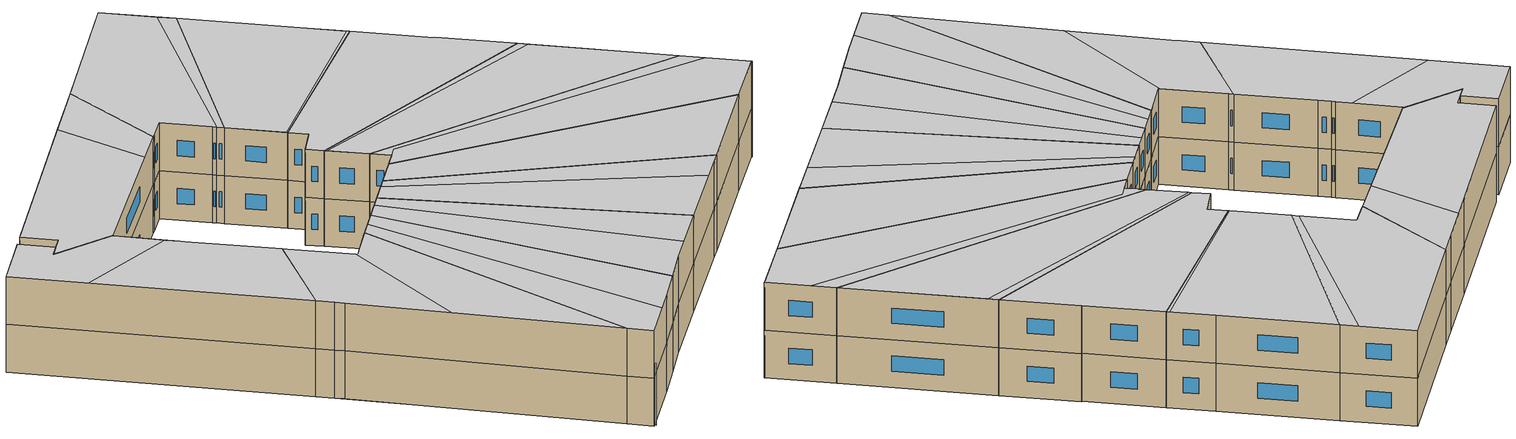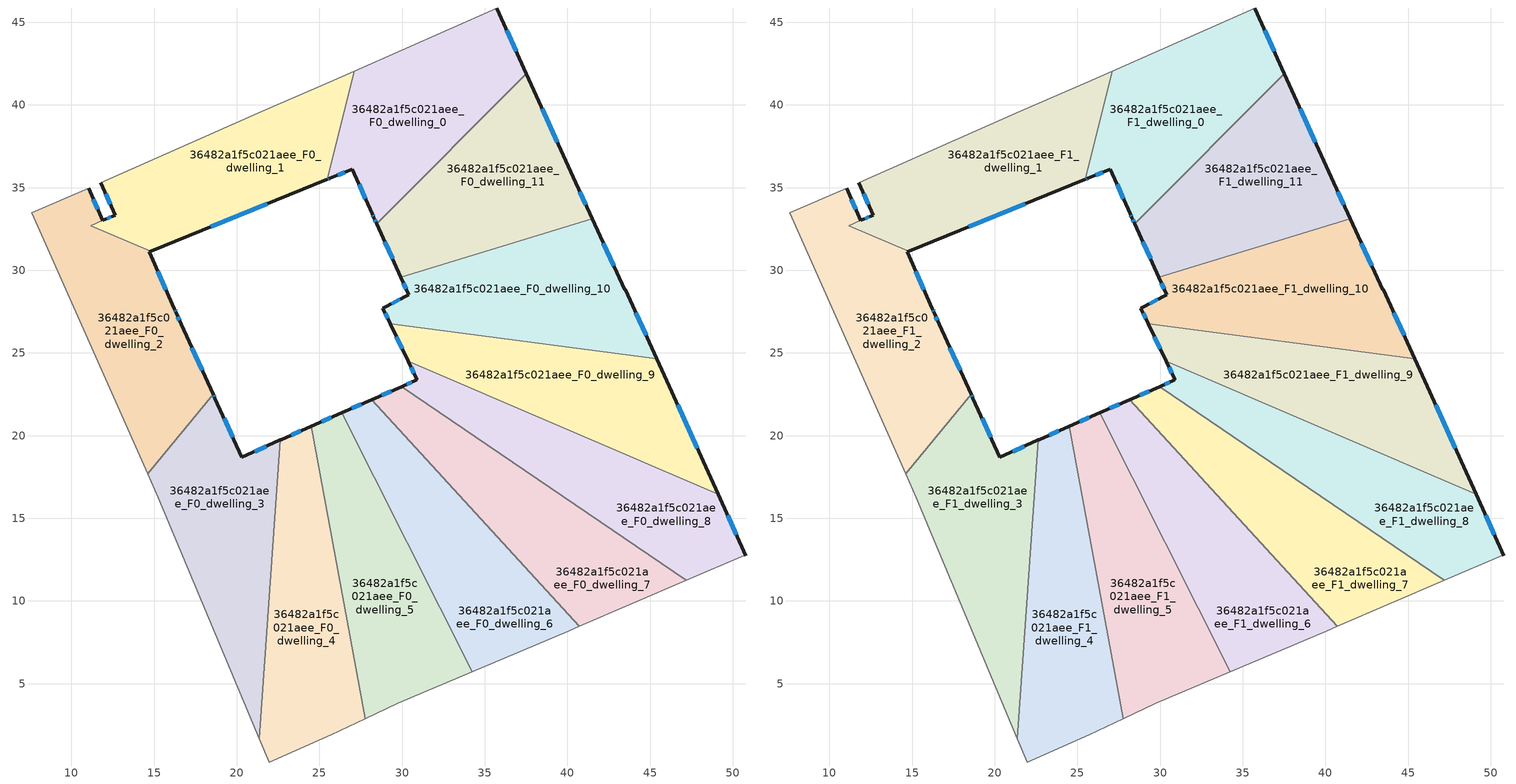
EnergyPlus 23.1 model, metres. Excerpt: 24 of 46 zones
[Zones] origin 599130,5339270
36482a1f5c021aee_F0_dwelling_0
 floor ground (EU_floor_Construction): 35.72,45.86 37.52,41.9 28.47,32.82 28.3,33.19 28.2,33.42 26.99,36.12 25.64,35.57 25.46,35.49 27.1,42.04 z0
 wall outside (EU_wall_Construction): 37.52,41.9 35.72,45.86 / 25.46,35.49 25.64,35.57 26.99,36.12 28.2,33.42 28.3,33.19 28.47,32.82 z0:3
 wall to 36482a1f5c021aee_F0_dwelling_11 (EU_wall_Construction): 28.47,32.82 37.52,41.9 z0:3
 wall to 36482a1f5c021aee_F0_dwelling_1 (EU_wall_Construction): 27.1,42.04 25.46,35.49 z0:3
 wall adiabatic (EU_wall_Construction): 35.72,45.86 27.1,42.04 z0:3
 window (EU_Window_Construction): 36.91,43.25 36.33,44.52 / 28.36,33.07 28.41,32.95 / 28.23,33.34 28.27,33.27 / 27.4,35.2 27.79,34.34 / 26.1,35.75 26.53,35.93 / 25.52,35.52 25.58,35.54 z1.02:1.98
36482a1f5c021aee_F0_dwelling_1
 floor ground (EU_floor_Construction): 27.1,42.04 25.46,35.49 14.79,31.15 11.17,32.69 11.91,33.01 12.65,33.33 11.78,35.31 21.56,39.61 25.6,41.38 z0
 wall outside (EU_wall_Construction): 14.79,31.15 25.46,35.49 / 11.78,35.31 12.65,33.33 11.91,33.01 z0:3
 wall adiabatic (EU_wall_Construction): 27.1,42.04 25.6,41.38 21.56,39.61 11.78,35.31 z0:3
 wall to 36482a1f5c021aee_F0_dwelling_2 (EU_wall_Construction): 11.9,33.01 11.17,32.69 14.79,31.15 z0:3
 window (EU_Window_Construction): 18.42,32.63 21.83,34.01 / 12.39,33.23 12.16,33.12 / 12.08,34.64 12.35,34.01 z1.02:1.98
36482a1f5c021aee_F0_dwelling_10
 floor ground (EU_floor_Construction): 41.51,33.1 43.46,28.83 43.5,28.86 45.41,24.65 29.29,26.76 28.84,27.71 30.41,28.51 29.92,29.59 z0
 wall outside (EU_wall_Construction): 45.41,24.65 43.5,28.86 43.46,28.83 41.51,33.1 / 29.92,29.59 30.41,28.51 28.84,27.71 29.29,26.76 z0:3
 wall to 36482a1f5c021aee_F0_dwelling_9 (EU_wall_Construction): 29.29,26.76 45.41,24.65 z0:3
 wall to 36482a1f5c021aee_F0_dwelling_11 (EU_wall_Construction): 41.51,33.1 29.92,29.59 z0:3
 window (EU_Window_Construction): 44.76,26.08 44.15,27.43 / 28.99,27.39 29.13,27.09 / 29.87,28.24 29.37,27.98 / 30.09,29.22 30.24,28.88 / 42.8,30.29 42.17,31.65 z1.02:1.98
36482a1f5c021aee_F0_dwelling_11
 floor ground (EU_floor_Construction): 37.52,41.9 40.37,35.61 41.51,33.1 29.92,29.59 28.47,32.82 z0
 wall outside (EU_wall_Construction): 28.47,32.82 29.92,29.59 / 41.51,33.1 40.37,35.61 37.52,41.9 z0:3
 window (EU_Window_Construction): 28.96,31.72 29.43,30.69 / 39.4,37.75 38.49,39.76 / 41.12,33.96 40.76,34.76 z1.02:1.98
36482a1f5c021aee_F0_dwelling_2
 floor ground (EU_floor_Construction): 14.79,31.14 14.72,31.11 16.24,27.66 16.34,27.43 16.64,26.75 18.57,22.51 14.61,17.68 7.59,33.47 11.04,34.98 11.9,33.01 11.17,32.69 z0
 wall outside (EU_wall_Construction): 11.9,33.01 11.04,34.98 / 18.57,22.51 16.64,26.75 16.34,27.43 16.24,27.66 14.72,31.11 14.79,31.14 z0:3
 wall adiabatic (EU_wall_Construction): 11.04,34.98 7.59,33.47 14.61,17.68 z0:3
 wall to 36482a1f5c021aee_F0_dwelling_3 (EU_wall_Construction): 14.61,17.68 18.57,22.51 z0:3
 window (EU_Window_Construction): 11.61,33.68 11.33,34.31 / 15.72,28.84 15.24,29.94 / 16.3,27.51 16.27,27.59 / 16.54,26.98 16.44,27.2 / 17.91,23.96 17.3,25.31 z1.02:1.98
36482a1f5c021aee_F0_dwelling_3
 floor ground (EU_floor_Construction): 22.63,19.74 21.37,1.68 15.26,16.23 15.04,16.72 14.61,17.68 18.57,22.51 18.69,22.26 20.31,18.69 22.57,19.71 z0
 wall outside (EU_wall_Construction): 22.63,19.74 22.57,19.71 20.31,18.69 18.69,22.26 18.57,22.51 z0:3
 wall adiabatic (EU_wall_Construction): 14.61,17.68 15.04,16.72 15.26,16.23 21.37,1.68 z0:3
 wall to 36482a1f5c021aee_F0_dwelling_4 (EU_wall_Construction): 21.37,1.68 22.63,19.74 z0:3
 window (EU_Window_Construction): 18.65,22.35 18.61,22.43 / 19.76,19.9 19.24,21.05 / 21.8,19.36 21.08,19.04 z1.02:1.98
36482a1f5c021aee_F0_dwelling_4
 floor ground (EU_floor_Construction): 24.51,20.57 27.77,2.87 25.73,1.91 21.96,0.26 21.37,1.68 22.63,19.74 22.68,19.76 z0
 wall outside (EU_wall_Construction): 24.51,20.57 22.68,19.76 22.63,19.74 z0:3
 wall to 36482a1f5c021aee_F0_dwelling_5 (EU_wall_Construction): 27.77,2.87 24.51,20.57 z0:3
 wall adiabatic (EU_wall_Construction): 21.37,1.68 21.96,0.26 25.73,1.91 27.77,2.87 z0:3
 window (EU_Window_Construction): 23.89,20.29 23.3,20.03 z1.02:1.98
36482a1f5c021aee_F0_dwelling_5
 floor ground (EU_floor_Construction): 26.34,21.37 34.24,5.71 29.75,3.8 27.77,2.87 24.51,20.57 z0
 wall outside (EU_wall_Construction): 26.34,21.37 24.51,20.57 z0:3
 wall to 36482a1f5c021aee_F0_dwelling_6 (EU_wall_Construction): 34.24,5.71 26.34,21.37 z0:3
 wall adiabatic (EU_wall_Construction): 27.77,2.87 29.75,3.8 34.24,5.71 z0:3
 window (EU_Window_Construction): 25.72,21.1 25.13,20.84 z1.02:1.98
36482a1f5c021aee_F0_dwelling_6
 floor ground (EU_floor_Construction): 28.16,22.17 40.72,8.47 40.05,8.18 34.24,5.71 26.34,21.37 z0
 wall outside (EU_wall_Construction): 28.16,22.17 26.34,21.37 z0:3
 wall to 36482a1f5c021aee_F0_dwelling_7 (EU_wall_Construction): 40.72,8.47 28.16,22.17 z0:3
 wall adiabatic (EU_wall_Construction): 34.24,5.71 40.05,8.18 40.72,8.47 z0:3
 window (EU_Window_Construction): 27.54,21.9 26.96,21.64 z1.02:1.98
36482a1f5c021aee_F0_dwelling_7
 floor ground (EU_floor_Construction): 47.19,11.25 40.72,8.47 28.16,22.17 29.97,22.96 z0
 wall outside (EU_wall_Construction): 29.97,22.96 28.16,22.17 z0:3
 wall to 36482a1f5c021aee_F0_dwelling_8 (EU_wall_Construction): 47.19,11.25 29.97,22.96 z0:3
 wall adiabatic (EU_wall_Construction): 40.72,8.47 47.19,11.25 z0:3
 window (EU_Window_Construction): 29.35,22.69 28.78,22.44 z1.02:1.98
36482a1f5c021aee_F0_dwelling_8
 floor ground (EU_floor_Construction): 49.12,16.44 50.8,12.75 50.72,12.76 47.19,11.25 29.97,22.96 30.9,23.37 30.88,23.41 30.37,24.49 z0
 wall outside (EU_wall_Construction): 30.37,24.49 30.88,23.41 30.9,23.37 29.97,22.96 / 50.8,12.75 49.12,16.44 z0:3
 wall adiabatic (EU_wall_Construction): 47.19,11.25 50.72,12.76 50.8,12.75 z0:3
 wall to 36482a1f5c021aee_F0_dwelling_9 (EU_wall_Construction): 49.12,16.44 30.37,24.49 z0:3
 window (EU_Window_Construction): 30.58,23.23 30.29,23.1 / 30.54,24.12 30.71,23.78 / 50.23,14 49.69,15.18 z1.02:1.98
36482a1f5c021aee_F0_dwelling_9
 floor ground (EU_floor_Construction): 45.41,24.65 49.12,16.44 30.37,24.49 29.29,26.76 z0
 wall outside (EU_wall_Construction): 29.29,26.76 30.37,24.49 / 49.12,16.44 45.41,24.65 z0:3
 window (EU_Window_Construction): 29.66,25.99 30,25.26 / 47.86,19.24 46.67,21.86 z1.02:1.98
36482a1f5c021aee_F1_dwelling_0
 floor to 36482a1f5c021aee_F0_dwelling_0 (EU_floor_Construction): 35.72,45.86 37.52,41.9 28.47,32.82 28.3,33.19 28.2,33.42 26.99,36.12 25.64,35.57 25.46,35.49 27.1,42.04 z3
 wall outside (EU_wall_Construction): 37.52,41.9 35.72,45.86 / 25.46,35.49 25.64,35.57 26.99,36.12 28.2,33.42 28.3,33.19 28.47,32.82 z3:6
 wall to 36482a1f5c021aee_F1_dwelling_11 (EU_wall_Construction): 28.47,32.82 37.52,41.9 z3:6
 wall to 36482a1f5c021aee_F1_dwelling_1 (EU_wall_Construction): 27.1,42.04 25.46,35.49 z3:6
 wall adiabatic (EU_wall_Construction): 35.72,45.86 27.1,42.04 z3:6
 window (EU_Window_Construction): 36.91,43.25 36.33,44.52 / 28.36,33.07 28.41,32.95 / 28.23,33.34 28.27,33.27 / 27.4,35.2 27.79,34.34 / 26.1,35.75 26.53,35.93 / 25.52,35.52 25.58,35.54 z4.02:4.98
 ceiling to 36482a1f5c021aee_F2_dwelling_10 (EU_floor_Construction): 28.31,33.18 37.07,42.89 35.72,45.86 27.1,42.04 25.47,35.5 26.99,36.12 28.2,33.42 28.3,33.19 z6
 ceiling to 36482a1f5c021aee_F2_dwelling_9 (EU_floor_Construction): 28.47,32.82 37.52,41.9 37.07,42.89 28.31,33.18 z6
36482a1f5c021aee_F1_dwelling_1
 floor to 36482a1f5c021aee_F0_dwelling_1 (EU_floor_Construction): 27.1,42.04 25.46,35.49 14.79,31.15 11.17,32.69 11.91,33.01 12.65,33.33 11.78,35.31 21.56,39.61 25.6,41.38 z3
 wall outside (EU_wall_Construction): 14.79,31.15 25.46,35.49 / 11.78,35.31 12.65,33.33 11.91,33.01 z3:6
 wall adiabatic (EU_wall_Construction): 27.1,42.04 25.6,41.38 21.56,39.61 11.78,35.31 z3:6
 wall to 36482a1f5c021aee_F1_dwelling_2 (EU_wall_Construction): 11.9,33.01 11.17,32.69 14.79,31.15 z3:6
 window (EU_Window_Construction): 18.42,32.63 21.83,34.01 / 12.39,33.23 12.16,33.12 / 12.08,34.64 12.35,34.01 z4.02:4.98
 ceiling to 36482a1f5c021aee_F2_dwelling_0 (EU_floor_Construction): 23.22,34.58 23.22,40.34 21.56,39.61 11.78,35.31 12.65,33.34 11.91,33.01 11.17,32.69 14.79,31.15 z6
 ceiling to 36482a1f5c021aee_F2_dwelling_10 (EU_floor_Construction): 25.47,35.5 27.1,42.04 25.6,41.38 23.22,40.34 23.22,34.58 z6
36482a1f5c021aee_F1_dwelling_10
 floor to 36482a1f5c021aee_F0_dwelling_10 (EU_floor_Construction): 41.51,33.1 43.46,28.83 43.5,28.86 45.41,24.65 29.29,26.76 28.84,27.71 30.41,28.51 29.92,29.59 z3
 wall outside (EU_wall_Construction): 45.41,24.65 43.5,28.86 43.46,28.83 41.51,33.1 / 29.92,29.59 30.41,28.51 28.84,27.71 29.29,26.76 z3:6
 wall to 36482a1f5c021aee_F1_dwelling_9 (EU_wall_Construction): 29.29,26.76 45.41,24.65 z3:6
 wall to 36482a1f5c021aee_F1_dwelling_11 (EU_wall_Construction): 41.51,33.1 29.92,29.59 z3:6
 window (EU_Window_Construction): 44.76,26.08 44.15,27.43 / 28.99,27.39 29.13,27.09 / 29.87,28.24 29.37,27.98 / 30.09,29.22 30.24,28.88 / 42.8,30.29 42.17,31.65 z4.02:4.98
 ceiling to 36482a1f5c021aee_F2_dwelling_8 (EU_floor_Construction): 45.4,24.65 43.5,28.86 43.46,28.83 41.51,33.1 29.92,29.59 30.41,28.51 28.84,27.72 29.29,26.76 z6
36482a1f5c021aee_F1_dwelling_11
 floor to 36482a1f5c021aee_F0_dwelling_11 (EU_floor_Construction): 37.52,41.9 40.37,35.61 41.51,33.1 29.92,29.59 28.47,32.82 z3
 wall outside (EU_wall_Construction): 28.47,32.82 29.92,29.59 / 41.51,33.1 40.37,35.61 37.52,41.9 z3:6
 window (EU_Window_Construction): 28.96,31.72 29.43,30.69 / 39.4,37.75 38.49,39.76 / 41.12,33.96 40.76,34.76 z4.02:4.98
 ceiling to 36482a1f5c021aee_F2_dwelling_9 (EU_floor_Construction): 41.43,33.29 40.37,35.61 37.52,41.9 28.47,32.82 29.89,29.66 z6
 ceiling to 36482a1f5c021aee_F2_dwelling_8 (EU_floor_Construction): 41.51,33.1 41.43,33.29 29.89,29.66 29.92,29.59 z6
36482a1f5c021aee_F1_dwelling_2
 floor to 36482a1f5c021aee_F0_dwelling_2 (EU_floor_Construction): 14.79,31.14 14.72,31.11 16.24,27.66 16.34,27.43 16.64,26.75 18.57,22.51 14.61,17.68 7.59,33.47 11.04,34.98 11.9,33.01 11.17,32.69 z3
 wall outside (EU_wall_Construction): 11.9,33.01 11.04,34.98 / 18.57,22.51 16.64,26.75 16.34,27.43 16.24,27.66 14.72,31.11 14.79,31.14 z3:6
 wall adiabatic (EU_wall_Construction): 11.04,34.98 7.59,33.47 14.61,17.68 z3:6
 wall to 36482a1f5c021aee_F1_dwelling_3 (EU_wall_Construction): 14.61,17.68 18.57,22.51 z3:6
 window (EU_Window_Construction): 11.61,33.68 11.33,34.31 / 15.72,28.84 15.24,29.94 / 16.3,27.51 16.27,27.59 / 16.54,26.98 16.44,27.2 / 17.91,23.96 17.3,25.31 z4.02:4.98
 ceiling to 36482a1f5c021aee_F2_dwelling_1 (EU_floor_Construction): 14.61,17.68 18.57,22.51 16.64,26.75 16.34,27.43 16.24,27.66 15.88,28.48 9.46,29.28 z6
 ceiling to 36482a1f5c021aee_F2_dwelling_0 (EU_floor_Construction): 15.88,28.48 14.72,31.11 14.79,31.14 11.17,32.69 11.9,33.01 11.04,34.98 7.6,33.47 9.46,29.28 z6
36482a1f5c021aee_F1_dwelling_3
 floor to 36482a1f5c021aee_F0_dwelling_3 (EU_floor_Construction): 22.63,19.74 21.37,1.68 15.26,16.23 15.04,16.72 14.61,17.68 18.57,22.51 18.69,22.26 20.31,18.69 22.57,19.71 z3
 wall outside (EU_wall_Construction): 22.63,19.74 22.57,19.71 20.31,18.69 18.69,22.26 18.57,22.51 z3:6
 wall adiabatic (EU_wall_Construction): 14.61,17.68 15.04,16.72 15.26,16.23 21.37,1.68 z3:6
 wall to 36482a1f5c021aee_F1_dwelling_4 (EU_wall_Construction): 21.37,1.68 22.63,19.74 z3:6
 window (EU_Window_Construction): 18.65,22.35 18.61,22.43 / 19.76,19.9 19.24,21.05 / 21.8,19.36 21.08,19.04 z4.02:4.98
 ceiling to 36482a1f5c021aee_F2_dwelling_2 (EU_floor_Construction): 21.37,1.68 22.63,19.74 22.57,19.71 20.31,18.69 20.29,18.75 17.59,10.68 z6
 ceiling to 36482a1f5c021aee_F2_dwelling_1 (EU_floor_Construction): 17.59,10.68 20.29,18.75 18.69,22.26 18.57,22.51 14.61,17.68 15.04,16.72 15.26,16.23 z6
36482a1f5c021aee_F1_dwelling_4
 floor to 36482a1f5c021aee_F0_dwelling_4 (EU_floor_Construction): 24.51,20.57 27.77,2.87 25.73,1.91 21.96,0.26 21.37,1.68 22.63,19.74 22.68,19.76 z3
 wall outside (EU_wall_Construction): 24.51,20.57 22.68,19.76 22.63,19.74 z3:6
 wall to 36482a1f5c021aee_F1_dwelling_5 (EU_wall_Construction): 27.77,2.87 24.51,20.57 z3:6
 wall adiabatic (EU_wall_Construction): 21.37,1.68 21.96,0.26 25.73,1.91 27.77,2.87 z3:6
 window (EU_Window_Construction): 23.89,20.29 23.3,20.03 z4.02:4.98
 ceiling to 36482a1f5c021aee_F2_dwelling_3 (EU_floor_Construction): 27.77,2.87 24.51,20.57 23.56,20.15 24.4,1.33 25.73,1.91 z6
 ceiling to 36482a1f5c021aee_F2_dwelling_2 (EU_floor_Construction): 24.4,1.33 23.56,20.15 22.68,19.76 22.63,19.74 21.37,1.68 21.96,0.26 z6
36482a1f5c021aee_F1_dwelling_5
 floor to 36482a1f5c021aee_F0_dwelling_5 (EU_floor_Construction): 26.34,21.37 34.24,5.71 29.75,3.8 27.77,2.87 24.51,20.57 z3
 wall outside (EU_wall_Construction): 26.34,21.37 24.51,20.57 z3:6
 wall to 36482a1f5c021aee_F1_dwelling_6 (EU_wall_Construction): 34.24,5.71 26.34,21.37 z3:6
 wall adiabatic (EU_wall_Construction): 27.77,2.87 29.75,3.8 34.24,5.71 z3:6
 window (EU_Window_Construction): 25.72,21.1 25.13,20.84 z4.02:4.98
 ceiling to 36482a1f5c021aee_F2_dwelling_3 (EU_floor_Construction): 31.42,4.51 25.55,21.02 24.51,20.57 27.77,2.87 29.75,3.8 z6
 ceiling to 36482a1f5c021aee_F2_dwelling_4 (EU_floor_Construction): 34.24,5.71 26.34,21.37 25.55,21.02 31.42,4.51 z6
36482a1f5c021aee_F1_dwelling_6
 floor to 36482a1f5c021aee_F0_dwelling_6 (EU_floor_Construction): 28.16,22.17 40.72,8.47 40.05,8.18 34.24,5.71 26.34,21.37 z3
 wall outside (EU_wall_Construction): 28.16,22.17 26.34,21.37 z3:6
 wall to 36482a1f5c021aee_F1_dwelling_7 (EU_wall_Construction): 40.72,8.47 28.16,22.17 z3:6
 wall adiabatic (EU_wall_Construction): 34.24,5.71 40.05,8.18 40.72,8.47 z3:6
 window (EU_Window_Construction): 27.54,21.9 26.96,21.64 z4.02:4.98
 ceiling to 36482a1f5c021aee_F2_dwelling_4 (EU_floor_Construction): 38.5,7.52 27.54,21.9 26.34,21.37 34.24,5.71 z6
 ceiling to 36482a1f5c021aee_F2_dwelling_5 (EU_floor_Construction): 40.05,8.18 40.72,8.47 28.16,22.17 27.54,21.9 38.5,7.52 z6
36482a1f5c021aee_F1_dwelling_7
 floor to 36482a1f5c021aee_F0_dwelling_7 (EU_floor_Construction): 47.19,11.25 40.72,8.47 28.16,22.17 29.97,22.96 z3
 wall outside (EU_wall_Construction): 29.97,22.96 28.16,22.17 z3:6
 wall to 36482a1f5c021aee_F1_dwelling_8 (EU_wall_Construction): 47.19,11.25 29.97,22.96 z3:6
 wall adiabatic (EU_wall_Construction): 40.72,8.47 47.19,11.25 z3:6
 window (EU_Window_Construction): 29.35,22.69 28.78,22.44 z4.02:4.98
 ceiling adiabatic (EU_roof_Construction): 47.19,11.25 29.97,22.96 28.16,22.17 40.72,8.47 z6
36482a1f5c021aee_F1_dwelling_8
 floor to 36482a1f5c021aee_F0_dwelling_8 (EU_floor_Construction): 49.12,16.44 50.8,12.75 50.72,12.76 47.19,11.25 29.97,22.96 30.9,23.37 30.88,23.41 30.37,24.49 z3
 wall outside (EU_wall_Construction): 30.37,24.49 30.88,23.41 30.9,23.37 29.97,22.96 / 50.8,12.75 49.12,16.44 z3:6
 wall adiabatic (EU_wall_Construction): 47.19,11.25 50.72,12.76 50.8,12.75 z3:6
 wall to 36482a1f5c021aee_F1_dwelling_9 (EU_wall_Construction): 49.12,16.44 30.37,24.49 z3:6
 window (EU_Window_Construction): 30.58,23.23 30.29,23.1 / 30.54,24.12 30.71,23.78 / 50.23,14 49.69,15.18 z4.02:4.98
 ceiling to 36482a1f5c021aee_F2_dwelling_6 (EU_floor_Construction): 50.8,12.75 49.72,15.12 31.54,23.66 29.99,22.95 47.19,11.25 50.72,12.76 z6
 ceiling to 36482a1f5c021aee_F2_dwelling_7 (EU_floor_Construction): 49.72,15.12 49.12,16.44 30.37,24.49 30.56,24.09 30.59,24.03 30.88,23.41 30.9,23.37 29.97,22.96 29.99,22.95 31.54,23.66 z6
36482a1f5c021aee_F1_dwelling_9
 floor to 36482a1f5c021aee_F0_dwelling_9 (EU_floor_Construction): 45.41,24.65 49.12,16.44 30.37,24.49 29.29,26.76 z3
 wall outside (EU_wall_Construction): 29.29,26.76 30.37,24.49 / 49.12,16.44 45.41,24.65 z3:6
 window (EU_Window_Construction): 29.66,25.99 30,25.26 / 47.86,19.24 46.67,21.86 z4.02:4.98
 ceiling to 36482a1f5c021aee_F2_dwelling_7 (EU_floor_Construction): 49.12,16.44 45.66,24.08 29.36,26.61 30.37,24.49 z6
 ceiling to 36482a1f5c021aee_F2_dwelling_8 (EU_floor_Construction): 45.66,24.08 45.4,24.65 29.29,26.76 29.36,26.61 z6
shading: 15.05,16.73 22.12,0.22 z0:3.9; 7.66,33.5 15.03,16.72 z0:5
[Building]
EU S2 Campaign: North Axis=0; Terrain=City; Solar Distribution=FullExterior
[Site:Location]
Vienna: Latitude=48; Longitude=16.5; Time Zone=1; Elevation=183
[SizingPeriod:WeatherFileDays]
AnnualSizingPeriod: Begin Month=1; Begin Day of Month=1; End Month=12; End Day of Month=31; Day of Week for Start Day=Monday; Use Weather File Daylight Saving Period=No; Use Weather File Rain and Snow Indicators=No
[MATERIAL]
EU_InternalMass_Material: Roughness=MediumRough; Thickness=0.1; Conductivity=1; Density=1800; Specific Heat=900; Thermal Absorptance=0.9; Solar Absorptance=0.7; Visible Absorptance=0.7
[MATERIAL:NOMASS] Roughness=MediumRough; Thermal Absorptance=0.9; Solar Absorptance=0.7; Visible Absorptance=0.7
Name | Thermal Resistance
EU_wall_NoMass | 0.942466
EU_roof_NoMass | 0.551687
EU_floor_NoMass | 0.66527
[WINDOWMATERIAL:SIMPLEGLAZINGSYSTEM]
EU_Window_SimpleGlazing: UFactor=2.03367; Solar Heat Gain Coefficient=0.65; Visible Transmittance=0.65
[CONSTRUCTION]
EU_wall_Construction: EU_wall_NoMass
EU_roof_Construction: EU_roof_NoMass
EU_floor_Construction: EU_floor_NoMass
EU_Window_Construction: EU_Window_SimpleGlazing
EU_InternalMass_Construction: EU_InternalMass_Material
[ZONE] Type=1; Multiplier=1; Ceiling Height=autocalculate; Floor Area=autocalculate; Part of Total Floor Area=Yes
Name | Volume
36482a1f5c021aee_F0_dwelling_0; 36482a1f5c021aee_F1_dwelling_0 | 232.51
36482a1f5c021aee_F0_dwelling_1; 36482a1f5c021aee_F1_dwelling_1 | 230.745
36482a1f5c021aee_F0_dwelling_10; 36482a1f5c021aee_F1_dwelling_10 | 237.542
36482a1f5c021aee_F0_dwelling_11; 36482a1f5c021aee_F1_dwelling_11 | 237.558
36482a1f5c021aee_F0_dwelling_2; 36482a1f5c021aee_F1_dwelling_2 | 241.824
36482a1f5c021aee_F0_dwelling_3; 36482a1f5c021aee_F1_dwelling_3 | 242.296
36482a1f5c021aee_F0_dwelling_4; 36482a1f5c021aee_F1_dwelling_4 | 240.293
36482a1f5c021aee_F0_dwelling_5; 36482a1f5c021aee_F1_dwelling_5 | 237.594
36482a1f5c021aee_F0_dwelling_6; 36482a1f5c021aee_F1_dwelling_6 | 237.552
36482a1f5c021aee_F0_dwelling_7; 36482a1f5c021aee_F1_dwelling_7 | 237.551
36482a1f5c021aee_F0_dwelling_8; 36482a1f5c021aee_F1_dwelling_8 | 237.578
36482a1f5c021aee_F0_dwelling_9; 36482a1f5c021aee_F1_dwelling_9 | 237.565
[INTERNALMASS] Construction=EU_InternalMass_Construction
Name | Zone or ZoneList | Surface Area
36482a1f5c021aee_F0_dwelling_0_EU_InternalMass | 36482a1f5c021aee_F0_dwelling_0 | 77.4988
36482a1f5c021aee_F0_dwelling_1_EU_InternalMass | 36482a1f5c021aee_F0_dwelling_1 | 76.941
36482a1f5c021aee_F0_dwelling_2_EU_InternalMass | 36482a1f5c021aee_F0_dwelling_2 | 80.6187
36482a1f5c021aee_F0_dwelling_3_EU_InternalMass | 36482a1f5c021aee_F0_dwelling_3 | 80.7756
36482a1f5c021aee_F0_dwelling_4_EU_InternalMass | 36482a1f5c021aee_F0_dwelling_4 | 80.088
36482a1f5c021aee_F0_dwelling_5_EU_InternalMass | 36482a1f5c021aee_F0_dwelling_5 | 79.1984
36482a1f5c021aee_F0_dwelling_6_EU_InternalMass | 36482a1f5c021aee_F0_dwelling_6 | 79.1839
36482a1f5c021aee_F0_dwelling_7_EU_InternalMass | 36482a1f5c021aee_F0_dwelling_7 | 79.1835
36482a1f5c021aee_F0_dwelling_8_EU_InternalMass | 36482a1f5c021aee_F0_dwelling_8 | 79.1928
36482a1f5c021aee_F0_dwelling_9_EU_InternalMass | 36482a1f5c021aee_F0_dwelling_9 | 79.1877
36482a1f5c021aee_F0_dwelling_10_EU_InternalMass | 36482a1f5c021aee_F0_dwelling_10 | 79.1813
36482a1f5c021aee_F0_dwelling_11_EU_InternalMass | 36482a1f5c021aee_F0_dwelling_11 | 79.1861
36482a1f5c021aee_F1_dwelling_0_EU_InternalMass | 36482a1f5c021aee_F1_dwelling_0 | 77.4988
36482a1f5c021aee_F1_dwelling_1_EU_InternalMass | 36482a1f5c021aee_F1_dwelling_1 | 76.941
36482a1f5c021aee_F1_dwelling_2_EU_InternalMass | 36482a1f5c021aee_F1_dwelling_2 | 80.6187
36482a1f5c021aee_F1_dwelling_3_EU_InternalMass | 36482a1f5c021aee_F1_dwelling_3 | 80.7756
36482a1f5c021aee_F1_dwelling_4_EU_InternalMass | 36482a1f5c021aee_F1_dwelling_4 | 80.088
36482a1f5c021aee_F1_dwelling_5_EU_InternalMass | 36482a1f5c021aee_F1_dwelling_5 | 79.1984
36482a1f5c021aee_F1_dwelling_6_EU_InternalMass | 36482a1f5c021aee_F1_dwelling_6 | 79.1839
36482a1f5c021aee_F1_dwelling_7_EU_InternalMass | 36482a1f5c021aee_F1_dwelling_7 | 79.1835
36482a1f5c021aee_F1_dwelling_8_EU_InternalMass | 36482a1f5c021aee_F1_dwelling_8 | 79.1928
36482a1f5c021aee_F1_dwelling_9_EU_InternalMass | 36482a1f5c021aee_F1_dwelling_9 | 79.1877
36482a1f5c021aee_F1_dwelling_10_EU_InternalMass | 36482a1f5c021aee_F1_dwelling_10 | 79.1813
36482a1f5c021aee_F1_dwelling_11_EU_InternalMass | 36482a1f5c021aee_F1_dwelling_11 | 79.1861
[OTHEREQUIPMENT] Fuel Type=Electricity; Design Level Calculation Method=Watts/Area; Power per Zone Floor Area=1; Fraction Latent=0; Fraction Radiant=0; Fraction Lost=0; Carbon Dioxide Generation Rate=0; EndUse Subcategory=EU_Step8_InternalGains
Name | Zone or ZoneList or Space or SpaceList | Schedule
EU_Step8_InternalGain_36482a1f5c021aee_F0_dwelling_0_f000 | 36482a1f5c021aee_F0_dwelling_0 | EU_Step8_GainSchedule_36482a1f5c021aee_F0_dwelling_0_f000
EU_Step8_InternalGain_36482a1f5c021aee_F0_dwelling_1_f000 | 36482a1f5c021aee_F0_dwelling_1 | EU_Step8_GainSchedule_36482a1f5c021aee_F0_dwelling_1_f000
EU_Step8_InternalGain_36482a1f5c021aee_F0_dwelling_2_f000 | 36482a1f5c021aee_F0_dwelling_2 | EU_Step8_GainSchedule_36482a1f5c021aee_F0_dwelling_2_f000
EU_Step8_InternalGain_36482a1f5c021aee_F0_dwelling_3_f000 | 36482a1f5c021aee_F0_dwelling_3 | EU_Step8_GainSchedule_36482a1f5c021aee_F0_dwelling_3_f000
EU_Step8_InternalGain_36482a1f5c021aee_F0_dwelling_4_f000 | 36482a1f5c021aee_F0_dwelling_4 | EU_Step8_GainSchedule_36482a1f5c021aee_F0_dwelling_4_f000
EU_Step8_InternalGain_36482a1f5c021aee_F0_dwelling_5_f000 | 36482a1f5c021aee_F0_dwelling_5 | EU_Step8_GainSchedule_36482a1f5c021aee_F0_dwelling_5_f000
EU_Step8_InternalGain_36482a1f5c021aee_F0_dwelling_6_f000 | 36482a1f5c021aee_F0_dwelling_6 | EU_Step8_GainSchedule_36482a1f5c021aee_F0_dwelling_6_f000
EU_Step8_InternalGain_36482a1f5c021aee_F0_dwelling_7_f000 | 36482a1f5c021aee_F0_dwelling_7 | EU_Step8_GainSchedule_36482a1f5c021aee_F0_dwelling_7_f000
EU_Step8_InternalGain_36482a1f5c021aee_F0_dwelling_8_f000 | 36482a1f5c021aee_F0_dwelling_8 | EU_Step8_GainSchedule_36482a1f5c021aee_F0_dwelling_8_f000
EU_Step8_InternalGain_36482a1f5c021aee_F0_dwelling_9_f000 | 36482a1f5c021aee_F0_dwelling_9 | EU_Step8_GainSchedule_36482a1f5c021aee_F0_dwelling_9_f000
EU_Step8_InternalGain_36482a1f5c021aee_F0_dwelling_10_f000 | 36482a1f5c021aee_F0_dwelling_10 | EU_Step8_GainSchedule_36482a1f5c021aee_F0_dwelling_10_f000
EU_Step8_InternalGain_36482a1f5c021aee_F0_dwelling_11_f000 | 36482a1f5c021aee_F0_dwelling_11 | EU_Step8_GainSchedule_36482a1f5c021aee_F0_dwelling_11_f000
EU_Step8_InternalGain_36482a1f5c021aee_F1_dwelling_0_f000 | 36482a1f5c021aee_F1_dwelling_0 | EU_Step8_GainSchedule_36482a1f5c021aee_F1_dwelling_0_f000
EU_Step8_InternalGain_36482a1f5c021aee_F1_dwelling_1_f000 | 36482a1f5c021aee_F1_dwelling_1 | EU_Step8_GainSchedule_36482a1f5c021aee_F1_dwelling_1_f000
EU_Step8_InternalGain_36482a1f5c021aee_F1_dwelling_2_f000 | 36482a1f5c021aee_F1_dwelling_2 | EU_Step8_GainSchedule_36482a1f5c021aee_F1_dwelling_2_f000
EU_Step8_InternalGain_36482a1f5c021aee_F1_dwelling_3_f000 | 36482a1f5c021aee_F1_dwelling_3 | EU_Step8_GainSchedule_36482a1f5c021aee_F1_dwelling_3_f000
EU_Step8_InternalGain_36482a1f5c021aee_F1_dwelling_4_f000 | 36482a1f5c021aee_F1_dwelling_4 | EU_Step8_GainSchedule_36482a1f5c021aee_F1_dwelling_4_f000
EU_Step8_InternalGain_36482a1f5c021aee_F1_dwelling_5_f000 | 36482a1f5c021aee_F1_dwelling_5 | EU_Step8_GainSchedule_36482a1f5c021aee_F1_dwelling_5_f000
EU_Step8_InternalGain_36482a1f5c021aee_F1_dwelling_6_f000 | 36482a1f5c021aee_F1_dwelling_6 | EU_Step8_GainSchedule_36482a1f5c021aee_F1_dwelling_6_f000
EU_Step8_InternalGain_36482a1f5c021aee_F1_dwelling_7_f000 | 36482a1f5c021aee_F1_dwelling_7 | EU_Step8_GainSchedule_36482a1f5c021aee_F1_dwelling_7_f000
EU_Step8_InternalGain_36482a1f5c021aee_F1_dwelling_8_f000 | 36482a1f5c021aee_F1_dwelling_8 | EU_Step8_GainSchedule_36482a1f5c021aee_F1_dwelling_8_f000
EU_Step8_InternalGain_36482a1f5c021aee_F1_dwelling_9_f000 | 36482a1f5c021aee_F1_dwelling_9 | EU_Step8_GainSchedule_36482a1f5c021aee_F1_dwelling_9_f000
EU_Step8_InternalGain_36482a1f5c021aee_F1_dwelling_10_f000 | 36482a1f5c021aee_F1_dwelling_10 | EU_Step8_GainSchedule_36482a1f5c021aee_F1_dwelling_10_f000
EU_Step8_InternalGain_36482a1f5c021aee_F1_dwelling_11_f000 | 36482a1f5c021aee_F1_dwelling_11 | EU_Step8_GainSchedule_36482a1f5c021aee_F1_dwelling_11_f000
[ZONEVENTILATION:DESIGNFLOWRATE] Schedule=EU_AlwaysOn; Design Flow Rate Calculation Method=AirChanges/Hour; Air Changes per Hour=0.530523; Ventilation Type=Natural; Fan Pressure Rise=0; Fan Total Efficiency=1; Constant Term Coefficient=1; Temperature Term Coefficient=0; Velocity Term Coefficient=0; Velocity Squared Term Coefficient=0; Minimum Indoor Temperature=-100; Maximum Indoor Temperature=100; Delta Temperature=-100; Minimum Outdoor Temperature=-100; Maximum Outdoor Temperature=100; Maximum Wind Speed=40
Name | Zone or ZoneList or Space or SpaceList
EU_ConstantAir_36482a1f5c021aee_F0_dwelling_0 | 36482a1f5c021aee_F0_dwelling_0
EU_ConstantAir_36482a1f5c021aee_F0_dwelling_1 | 36482a1f5c021aee_F0_dwelling_1
EU_ConstantAir_36482a1f5c021aee_F0_dwelling_2 | 36482a1f5c021aee_F0_dwelling_2
EU_ConstantAir_36482a1f5c021aee_F0_dwelling_3 | 36482a1f5c021aee_F0_dwelling_3
EU_ConstantAir_36482a1f5c021aee_F0_dwelling_4 | 36482a1f5c021aee_F0_dwelling_4
EU_ConstantAir_36482a1f5c021aee_F0_dwelling_5 | 36482a1f5c021aee_F0_dwelling_5
EU_ConstantAir_36482a1f5c021aee_F0_dwelling_6 | 36482a1f5c021aee_F0_dwelling_6
EU_ConstantAir_36482a1f5c021aee_F0_dwelling_7 | 36482a1f5c021aee_F0_dwelling_7
EU_ConstantAir_36482a1f5c021aee_F0_dwelling_8 | 36482a1f5c021aee_F0_dwelling_8
EU_ConstantAir_36482a1f5c021aee_F0_dwelling_9 | 36482a1f5c021aee_F0_dwelling_9
EU_ConstantAir_36482a1f5c021aee_F0_dwelling_10 | 36482a1f5c021aee_F0_dwelling_10
EU_ConstantAir_36482a1f5c021aee_F0_dwelling_11 | 36482a1f5c021aee_F0_dwelling_11
EU_ConstantAir_36482a1f5c021aee_F1_dwelling_0 | 36482a1f5c021aee_F1_dwelling_0
EU_ConstantAir_36482a1f5c021aee_F1_dwelling_1 | 36482a1f5c021aee_F1_dwelling_1
EU_ConstantAir_36482a1f5c021aee_F1_dwelling_2 | 36482a1f5c021aee_F1_dwelling_2
EU_ConstantAir_36482a1f5c021aee_F1_dwelling_3 | 36482a1f5c021aee_F1_dwelling_3
EU_ConstantAir_36482a1f5c021aee_F1_dwelling_4 | 36482a1f5c021aee_F1_dwelling_4
EU_ConstantAir_36482a1f5c021aee_F1_dwelling_5 | 36482a1f5c021aee_F1_dwelling_5
EU_ConstantAir_36482a1f5c021aee_F1_dwelling_6 | 36482a1f5c021aee_F1_dwelling_6
EU_ConstantAir_36482a1f5c021aee_F1_dwelling_7 | 36482a1f5c021aee_F1_dwelling_7
EU_ConstantAir_36482a1f5c021aee_F1_dwelling_8 | 36482a1f5c021aee_F1_dwelling_8
EU_ConstantAir_36482a1f5c021aee_F1_dwelling_9 | 36482a1f5c021aee_F1_dwelling_9
EU_ConstantAir_36482a1f5c021aee_F1_dwelling_10 | 36482a1f5c021aee_F1_dwelling_10
EU_ConstantAir_36482a1f5c021aee_F1_dwelling_11 | 36482a1f5c021aee_F1_dwelling_11
[HVACTEMPLATE:THERMOSTAT] Constant Heating Setpoint=20; Constant Cooling Setpoint=50
EU_HeatOnly_36482a1f5c021aee_F0_dwelling_0; EU_HeatOnly_36482a1f5c021aee_F0_dwelling_1; EU_HeatOnly_36482a1f5c021aee_F0_dwelling_2; EU_HeatOnly_36482a1f5c021aee_F0_dwelling_3; EU_HeatOnly_36482a1f5c021aee_F0_dwelling_4; EU_HeatOnly_36482a1f5c021aee_F0_dwelling_5; EU_HeatOnly_36482a1f5c021aee_F0_dwelling_6; EU_HeatOnly_36482a1f5c021aee_F0_dwelling_7; EU_HeatOnly_36482a1f5c021aee_F0_dwelling_8; EU_HeatOnly_36482a1f5c021aee_F0_dwelling_9; EU_HeatOnly_36482a1f5c021aee_F0_dwelling_10; EU_HeatOnly_36482a1f5c021aee_F0_dwelling_11; EU_HeatOnly_36482a1f5c021aee_F1_dwelling_0; EU_HeatOnly_36482a1f5c021aee_F1_dwelling_1; EU_HeatOnly_36482a1f5c021aee_F1_dwelling_2; EU_HeatOnly_36482a1f5c021aee_F1_dwelling_3; EU_HeatOnly_36482a1f5c021aee_F1_dwelling_4; EU_HeatOnly_36482a1f5c021aee_F1_dwelling_5; EU_HeatOnly_36482a1f5c021aee_F1_dwelling_6; EU_HeatOnly_36482a1f5c021aee_F1_dwelling_7; EU_HeatOnly_36482a1f5c021aee_F1_dwelling_8; EU_HeatOnly_36482a1f5c021aee_F1_dwelling_9; EU_HeatOnly_36482a1f5c021aee_F1_dwelling_10; EU_HeatOnly_36482a1f5c021aee_F1_dwelling_11; EU_HeatOnly_36482a1f5c021aee_F2_dwelling_0; EU_HeatOnly_36482a1f5c021aee_F2_dwelling_1; EU_HeatOnly_36482a1f5c021aee_F2_dwelling_2; EU_HeatOnly_36482a1f5c021aee_F2_dwelling_3; EU_HeatOnly_36482a1f5c021aee_F2_dwelling_4; EU_HeatOnly_36482a1f5c021aee_F2_dwelling_5; EU_HeatOnly_36482a1f5c021aee_F2_dwelling_6; EU_HeatOnly_36482a1f5c021aee_F2_dwelling_7; EU_HeatOnly_36482a1f5c021aee_F2_dwelling_8; EU_HeatOnly_36482a1f5c021aee_F2_dwelling_9; EU_HeatOnly_36482a1f5c021aee_F2_dwelling_10; EU_HeatOnly_36482a1f5c021aee_F3_dwelling_0; EU_HeatOnly_36482a1f5c021aee_F3_dwelling_1; EU_HeatOnly_36482a1f5c021aee_F3_dwelling_2; EU_HeatOnly_36482a1f5c021aee_F3_dwelling_3; EU_HeatOnly_36482a1f5c021aee_F3_dwelling_4; EU_HeatOnly_36482a1f5c021aee_F3_dwelling_5; EU_HeatOnly_36482a1f5c021aee_F3_dwelling_6; EU_HeatOnly_36482a1f5c021aee_F3_dwelling_7; EU_HeatOnly_36482a1f5c021aee_F3_dwelling_8; EU_HeatOnly_36482a1f5c021aee_F3_dwelling_9; EU_HeatOnly_36482a1f5c021aee_F3_dwelling_10
[HVACTEMPLATE:ZONE:IDEALLOADSAIRSYSTEM] System Availability Schedule=EU_AlwaysOn; Maximum Heating Supply Air Temperature=50; Minimum Cooling Supply Air Temperature=13; Maximum Heating Supply Air Humidity Ratio=0.0156; Minimum Cooling Supply Air Humidity Ratio=0.0077; Heating Limit=NoLimit; Cooling Limit=NoLimit; Heating Availability Schedule=EU_AlwaysOn; Cooling Availability Schedule=EU_CoolingOff; Dehumidification Control Type=ConstantSensibleHeatRatio; Cooling Sensible Heat Ratio=0.7; Dehumidification Setpoint=60; Humidification Control Type=None; Humidification Setpoint=30; Outdoor Air Method=None; Outdoor Air Flow Rate per Person=0.00944; Outdoor Air Flow Rate per Zone Floor Area=0; Outdoor Air Flow Rate per Zone=0; Demand Controlled Ventilation Type=None; Outdoor Air Economizer Type=NoEconomizer; Heat Recovery Type=None; Sensible Heat Recovery Effectiveness=0.7; Latent Heat Recovery Effectiveness=0.65
Name | Template Thermostat
36482a1f5c021aee_F0_dwelling_0 | EU_HeatOnly_36482a1f5c021aee_F0_dwelling_0
36482a1f5c021aee_F0_dwelling_1 | EU_HeatOnly_36482a1f5c021aee_F0_dwelling_1
36482a1f5c021aee_F0_dwelling_2 | EU_HeatOnly_36482a1f5c021aee_F0_dwelling_2
36482a1f5c021aee_F0_dwelling_3 | EU_HeatOnly_36482a1f5c021aee_F0_dwelling_3
36482a1f5c021aee_F0_dwelling_4 | EU_HeatOnly_36482a1f5c021aee_F0_dwelling_4
36482a1f5c021aee_F0_dwelling_5 | EU_HeatOnly_36482a1f5c021aee_F0_dwelling_5
36482a1f5c021aee_F0_dwelling_6 | EU_HeatOnly_36482a1f5c021aee_F0_dwelling_6
36482a1f5c021aee_F0_dwelling_7 | EU_HeatOnly_36482a1f5c021aee_F0_dwelling_7
36482a1f5c021aee_F0_dwelling_8 | EU_HeatOnly_36482a1f5c021aee_F0_dwelling_8
36482a1f5c021aee_F0_dwelling_9 | EU_HeatOnly_36482a1f5c021aee_F0_dwelling_9
36482a1f5c021aee_F0_dwelling_10 | EU_HeatOnly_36482a1f5c021aee_F0_dwelling_10
36482a1f5c021aee_F0_dwelling_11 | EU_HeatOnly_36482a1f5c021aee_F0_dwelling_11
36482a1f5c021aee_F1_dwelling_0 | EU_HeatOnly_36482a1f5c021aee_F1_dwelling_0
36482a1f5c021aee_F1_dwelling_1 | EU_HeatOnly_36482a1f5c021aee_F1_dwelling_1
36482a1f5c021aee_F1_dwelling_2 | EU_HeatOnly_36482a1f5c021aee_F1_dwelling_2
36482a1f5c021aee_F1_dwelling_3 | EU_HeatOnly_36482a1f5c021aee_F1_dwelling_3
36482a1f5c021aee_F1_dwelling_4 | EU_HeatOnly_36482a1f5c021aee_F1_dwelling_4
36482a1f5c021aee_F1_dwelling_5 | EU_HeatOnly_36482a1f5c021aee_F1_dwelling_5
36482a1f5c021aee_F1_dwelling_6 | EU_HeatOnly_36482a1f5c021aee_F1_dwelling_6
36482a1f5c021aee_F1_dwelling_7 | EU_HeatOnly_36482a1f5c021aee_F1_dwelling_7
36482a1f5c021aee_F1_dwelling_8 | EU_HeatOnly_36482a1f5c021aee_F1_dwelling_8
36482a1f5c021aee_F1_dwelling_9 | EU_HeatOnly_36482a1f5c021aee_F1_dwelling_9
36482a1f5c021aee_F1_dwelling_10 | EU_HeatOnly_36482a1f5c021aee_F1_dwelling_10
36482a1f5c021aee_F1_dwelling_11 | EU_HeatOnly_36482a1f5c021aee_F1_dwelling_11
[SIZING:ZONE] Zone Cooling Design Supply Air Temperature Input Method=SupplyAirTemperature; Zone Cooling Design Supply Air Temperature=13; Zone Heating Design Supply Air Temperature Input Method=SupplyAirTemperature; Zone Heating Design Supply Air Temperature=50; Zone Cooling Design Supply Air Humidity Ratio=0.008; Zone Heating Design Supply Air Humidity Ratio=0.008; Cooling Design Air Flow Method=DesignDay; Cooling Design Air Flow Rate=0; Cooling Minimum Air Flow per Zone Floor Area=0.000762; Cooling Minimum Air Flow=0; Cooling Minimum Air Flow Fraction=0.2; Heating Design Air Flow Method=DesignDay; Heating Design Air Flow Rate=0; Heating Maximum Air Flow per Zone Floor Area=0.002032; Heating Maximum Air Flow=0.141576; Heating Maximum Air Flow Fraction=0.3; Account for Dedicated Outdoor Air System=No; Dedicated Outdoor Air System Control Strategy=NeutralSupplyAir; Dedicated Outdoor Air Low Setpoint Temperature for Design=autosize; Dedicated Outdoor Air High Setpoint Temperature for Design=autosize; Zone Load Sizing Method=Sensible Load Only No Latent Load; Zone Latent Cooling Design Supply Air Humidity Ratio Input Method=HumidityRatioDifference; Zone Cooling Design Supply Air Humidity Ratio Difference=0.005; Zone Latent Heating Design Supply Air Humidity Ratio Input Method=HumidityRatioDifference; Zone Humidification Design Supply Air Humidity Ratio Difference=0.005
36482a1f5c021aee_F0_dwelling_0; 36482a1f5c021aee_F0_dwelling_1; 36482a1f5c021aee_F0_dwelling_2; 36482a1f5c021aee_F0_dwelling_3; 36482a1f5c021aee_F0_dwelling_4; 36482a1f5c021aee_F0_dwelling_5; 36482a1f5c021aee_F0_dwelling_6; 36482a1f5c021aee_F0_dwelling_7; 36482a1f5c021aee_F0_dwelling_8; 36482a1f5c021aee_F0_dwelling_9; 36482a1f5c021aee_F0_dwelling_10; 36482a1f5c021aee_F0_dwelling_11; 36482a1f5c021aee_F1_dwelling_0; 36482a1f5c021aee_F1_dwelling_1; 36482a1f5c021aee_F1_dwelling_2; 36482a1f5c021aee_F1_dwelling_3; 36482a1f5c021aee_F1_dwelling_4; 36482a1f5c021aee_F1_dwelling_5; 36482a1f5c021aee_F1_dwelling_6; 36482a1f5c021aee_F1_dwelling_7; 36482a1f5c021aee_F1_dwelling_8; 36482a1f5c021aee_F1_dwelling_9; 36482a1f5c021aee_F1_dwelling_10; 36482a1f5c021aee_F1_dwelling_11
[SCHEDULE:CONSTANT]
Name | Hourly Value
EU_AlwaysOn | 1
EU_CoolingOff | 0
[SCHEDULE:FILE] Column Number=1; Rows to Skip at Top=0; Number of Hours of Data=8760; Column Separator=Comma; Interpolate to Timestep=No; Minutes per Item=60; Adjust Schedule for Daylight Savings=Yes
Name | File
EU_Step8_GainSchedule_36482a1f5c021aee_F0_dwelling_0_f000 | ../../schedules/36482a1f5c021aee/36482a1f5c021aee_F0_dwelling_0_f000_gain.csv
EU_Step8_GainSchedule_36482a1f5c021aee_F0_dwelling_1_f000 | ../../schedules/36482a1f5c021aee/36482a1f5c021aee_F0_dwelling_1_f000_gain.csv
EU_Step8_GainSchedule_36482a1f5c021aee_F0_dwelling_2_f000 | ../../schedules/36482a1f5c021aee/36482a1f5c021aee_F0_dwelling_2_f000_gain.csv
EU_Step8_GainSchedule_36482a1f5c021aee_F0_dwelling_3_f000 | ../../schedules/36482a1f5c021aee/36482a1f5c021aee_F0_dwelling_3_f000_gain.csv
EU_Step8_GainSchedule_36482a1f5c021aee_F0_dwelling_4_f000 | ../../schedules/36482a1f5c021aee/36482a1f5c021aee_F0_dwelling_4_f000_gain.csv
EU_Step8_GainSchedule_36482a1f5c021aee_F0_dwelling_5_f000 | ../../schedules/36482a1f5c021aee/36482a1f5c021aee_F0_dwelling_5_f000_gain.csv
EU_Step8_GainSchedule_36482a1f5c021aee_F0_dwelling_6_f000 | ../../schedules/36482a1f5c021aee/36482a1f5c021aee_F0_dwelling_6_f000_gain.csv
EU_Step8_GainSchedule_36482a1f5c021aee_F0_dwelling_7_f000 | ../../schedules/36482a1f5c021aee/36482a1f5c021aee_F0_dwelling_7_f000_gain.csv
EU_Step8_GainSchedule_36482a1f5c021aee_F0_dwelling_8_f000 | ../../schedules/36482a1f5c021aee/36482a1f5c021aee_F0_dwelling_8_f000_gain.csv
EU_Step8_GainSchedule_36482a1f5c021aee_F0_dwelling_9_f000 | ../../schedules/36482a1f5c021aee/36482a1f5c021aee_F0_dwelling_9_f000_gain.csv
EU_Step8_GainSchedule_36482a1f5c021aee_F0_dwelling_10_f000 | ../../schedules/36482a1f5c021aee/36482a1f5c021aee_F0_dwelling_10_f000_gain.csv
EU_Step8_GainSchedule_36482a1f5c021aee_F0_dwelling_11_f000 | ../../schedules/36482a1f5c021aee/36482a1f5c021aee_F0_dwelling_11_f000_gain.csv
EU_Step8_GainSchedule_36482a1f5c021aee_F1_dwelling_0_f000 | ../../schedules/36482a1f5c021aee/36482a1f5c021aee_F1_dwelling_0_f000_gain.csv
EU_Step8_GainSchedule_36482a1f5c021aee_F1_dwelling_1_f000 | ../../schedules/36482a1f5c021aee/36482a1f5c021aee_F1_dwelling_1_f000_gain.csv
EU_Step8_GainSchedule_36482a1f5c021aee_F1_dwelling_2_f000 | ../../schedules/36482a1f5c021aee/36482a1f5c021aee_F1_dwelling_2_f000_gain.csv
EU_Step8_GainSchedule_36482a1f5c021aee_F1_dwelling_3_f000 | ../../schedules/36482a1f5c021aee/36482a1f5c021aee_F1_dwelling_3_f000_gain.csv
EU_Step8_GainSchedule_36482a1f5c021aee_F1_dwelling_4_f000 | ../../schedules/36482a1f5c021aee/36482a1f5c021aee_F1_dwelling_4_f000_gain.csv
EU_Step8_GainSchedule_36482a1f5c021aee_F1_dwelling_5_f000 | ../../schedules/36482a1f5c021aee/36482a1f5c021aee_F1_dwelling_5_f000_gain.csv
EU_Step8_GainSchedule_36482a1f5c021aee_F1_dwelling_6_f000 | ../../schedules/36482a1f5c021aee/36482a1f5c021aee_F1_dwelling_6_f000_gain.csv
EU_Step8_GainSchedule_36482a1f5c021aee_F1_dwelling_7_f000 | ../../schedules/36482a1f5c021aee/36482a1f5c021aee_F1_dwelling_7_f000_gain.csv
EU_Step8_GainSchedule_36482a1f5c021aee_F1_dwelling_8_f000 | ../../schedules/36482a1f5c021aee/36482a1f5c021aee_F1_dwelling_8_f000_gain.csv
EU_Step8_GainSchedule_36482a1f5c021aee_F1_dwelling_9_f000 | ../../schedules/36482a1f5c021aee/36482a1f5c021aee_F1_dwelling_9_f000_gain.csv
EU_Step8_GainSchedule_36482a1f5c021aee_F1_dwelling_10_f000 | ../../schedules/36482a1f5c021aee/36482a1f5c021aee_F1_dwelling_10_f000_gain.csv
EU_Step8_GainSchedule_36482a1f5c021aee_F1_dwelling_11_f000 | ../../schedules/36482a1f5c021aee/36482a1f5c021aee_F1_dwelling_11_f000_gain.csv
